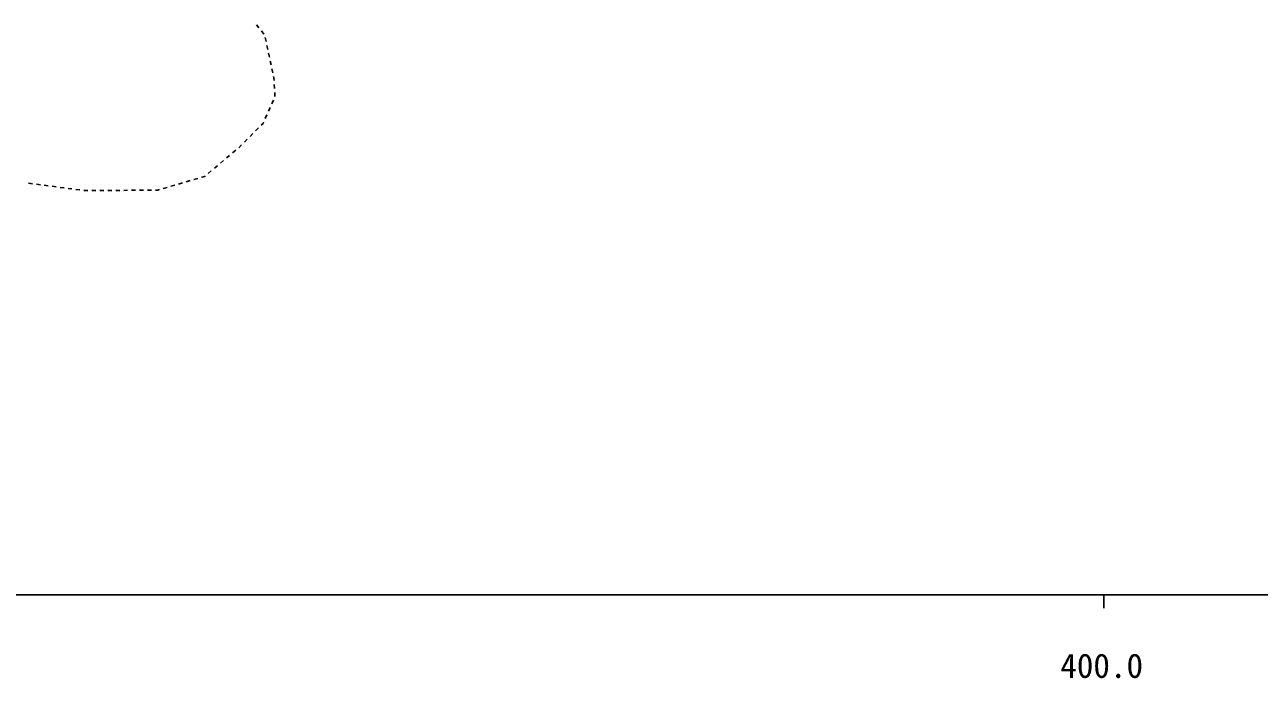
# Model space of a CAD drawing. Units: millimetres, scale not verified. Extents: x 40000 to 680000, y 20000 to 380000.
# Drawn here: x 386754 to 479714, y 198715 to 247897 of the extents above; entities that cross this region are included whole.
import ezdxf
from ezdxf.enums import TextEntityAlignment as Align

# ---------------------------------------------------------------- set-up
doc = ezdxf.new("R2010")
doc.units = ezdxf.units.MM
doc.header["$LTSCALE"] = 1000
doc.layers.add('M-BGD', color=7, linetype='Continuous', lineweight=25)
doc.layers.add('M-TTL-BAND', color=7, linetype='Continuous', lineweight=25)
doc.styles.add('ＭＳ ゴシック', font='')
doc.styles.get('ＭＳ ゴシック').set_extended_font_data('MS Gothic')

msp = doc.modelspace()

# ---------------------------------------------------------------- linework, layer by layer
at = {"layer": 'M-BGD'}
for p, q in [((404200, 247897), (404387, 247662)), ((404574, 247427), (404761, 247192)), ((404872, 246922), (404935, 246629)), ((404998, 246335), (405060, 246042)), ((405123, 245748), (405186, 245455)), ((405248, 245162), (405311, 244868)), ((405374, 244575), (405437, 244282)), ((405499, 243988), (405517, 243908)), ((405517, 243908), (405529, 243690)), ((405547, 243391), (405564, 243091)), ((405581, 242792), (405598, 242492)), ((405478, 242218), (405356, 241944)), ((404990, 241122), (404867, 240848)), ((405234, 241670), (405112, 241396)), ((404356, 240126), (404143, 239914)), ((404698, 240469), (404568, 240338)), ((404745, 240574), (404698, 240469)), ((403507, 239277), (403295, 239065)), ((403931, 239702), (403719, 239489)), ((402182, 238062), (401952, 237869)), ((402641, 238448), (402412, 238255)), ((403083, 238853), (402871, 238641)), ((401263, 237289), (401034, 237096)), ((401723, 237676), (401493, 237482)), ((399203, 236162), (398915, 236077)), ((399779, 236330), (399491, 236246)), ((400305, 236484), (400067, 236414)), ((400345, 236517), (400305, 236484)), ((400804, 236903), (400575, 236710)), ((387339, 235932), (387042, 235971)), ((387934, 235854), (387637, 235893)), ((388529, 235775), (388232, 235814)), ((389124, 235697), (388827, 235736)), ((389719, 235619), (389421, 235658)), ((390314, 235541), (390016, 235580)), ((390909, 235462), (390611, 235502)), ((391245, 235418), (391206, 235423)), ((391506, 235420), (391245, 235418)), ((392106, 235423), (391806, 235421)), ((392706, 235426), (392406, 235424)), ((393306, 235429), (393006, 235427)), ((393906, 235432), (393606, 235430)), ((394506, 235435), (394206, 235433)), ((395106, 235438), (394806, 235436)), ((395706, 235441), (395406, 235439)), ((396306, 235444), (396006, 235443)), ((396758, 235446), (396606, 235446)), ((396900, 235488), (396758, 235446)), ((397476, 235656), (397188, 235572)), ((398051, 235825), (397764, 235741)), ((398627, 235993), (398339, 235909))]:
    msp.add_line(p, q, dxfattribs=at)
at = {"layer": 'M-TTL-BAND'}
for p, q in [((40000, 205000), (579000, 205000)), ((468000, 205000), (468000, 204000))]:
    msp.add_line(p, q, dxfattribs=at)

# ---------------------------------------------------------------- texts
at = {"layer": 'M-TTL-BAND', "style": 'ＭＳ ゴシック'}
msp.add_text('400.0', height=1833, dxfattribs=at).set_placement((467844, 198195), align=Align.BOTTOM_CENTER)

doc.saveas('drawing.dxf')
